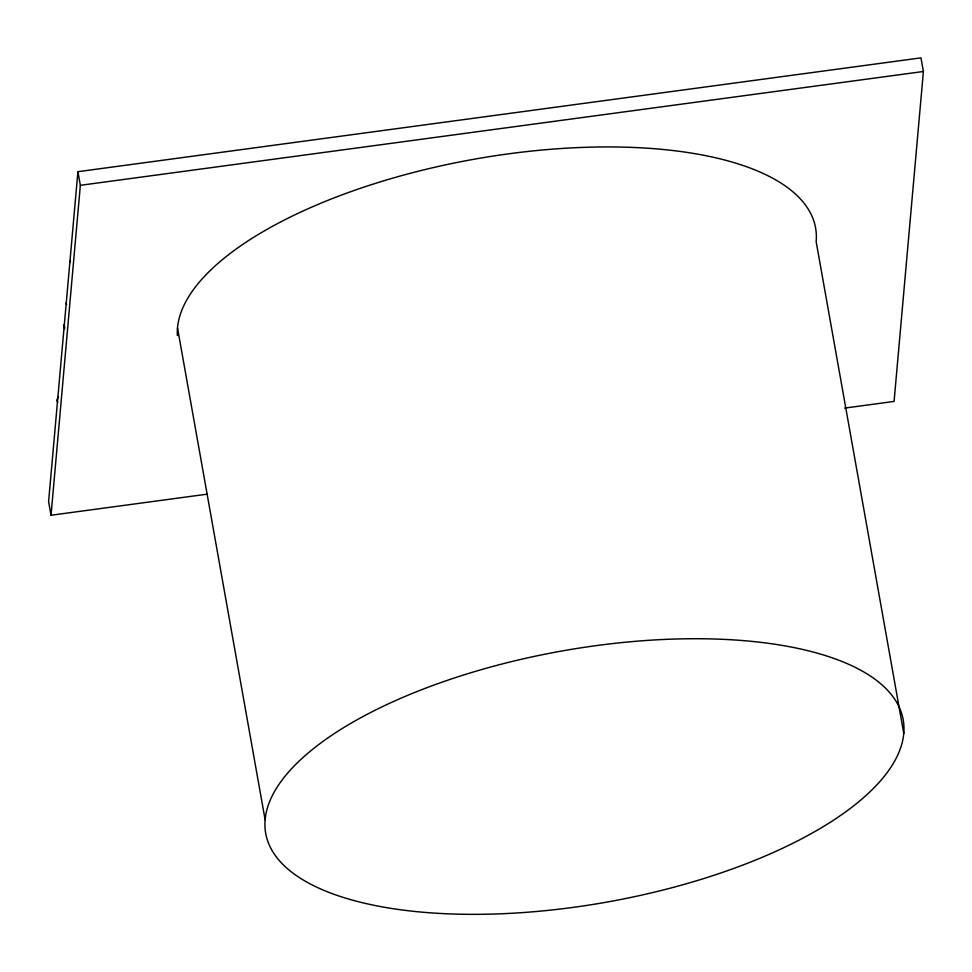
<?xml version="1.0" encoding="UTF-8"?>
<svg xmlns="http://www.w3.org/2000/svg" width="972" height="972" viewBox="0 0 972 972"><rect width="100%" height="100%" fill="white"/><g stroke="black" fill="none" stroke-linecap="round" stroke-linejoin="round"><path stroke-width="1.46" d="M844.486 408.118L894.082 401.424L923.4 71.491L920.97 57.87L77.918 171.692L48.6 501.625L51.03 515.245L207.315 494.141M51.03 515.245L80.348 185.312L77.918 171.692M69.668 262.671L70.519 260.508M58.454 396.649L56.789 400.197L57.713 402.384M80.348 185.312L923.4 71.491M66.072 303.143L66.679 304.528M903.766 733.423A323.773 127.551 -10.1 0 0 434.836 684.738A323.773 127.551 -10.1 0 0 414.692 911.444A323.773 127.551 -10.1 0 0 903.766 733.423L816.152 241.627A323.773 127.551 -10.1 0 0 499.001 155.18A323.773 127.551 -10.1 0 0 177.378 335.522M177.499 327.843L265.101 819.651M64.164 324.527L64.711 327.588M64.055 325.754L64.602 328.815"/></g></svg>
